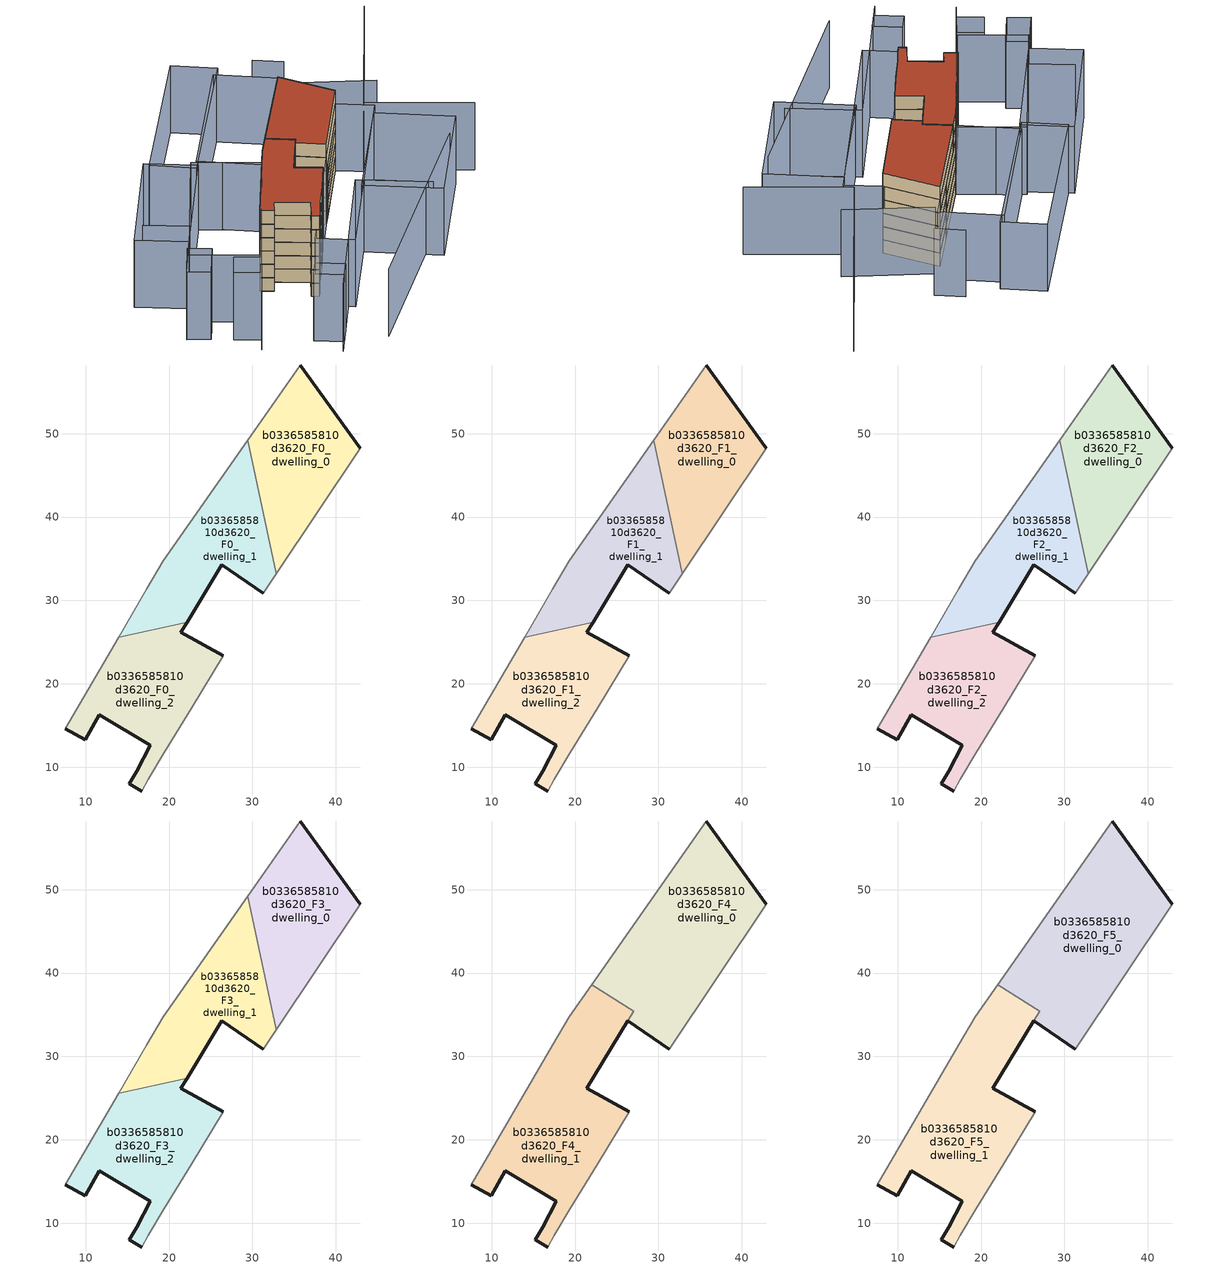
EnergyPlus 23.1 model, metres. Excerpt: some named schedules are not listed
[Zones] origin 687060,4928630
b0336585810d3620_F0_dwelling_0
 floor ground (EU_floor_Construction): 32.87,33.21 42.93,48.26 35.74,58.24 29.42,49.21 z0
 wall outside (EU_wall_Construction): 35.74,58.24 42.93,48.26 z0:3
 wall adiabatic (EU_wall_Construction): 42.93,48.26 32.87,33.21 / 29.42,49.21 35.74,58.24 z0:3
 wall to b0336585810d3620_F0_dwelling_1 (EU_wall_Construction): 32.87,33.21 29.42,49.21 z0:3
b0336585810d3620_F0_dwelling_1
 floor ground (EU_floor_Construction): 31.29,30.85 32.87,33.21 29.42,49.21 19.28,34.75 17.3,31.38 13.94,25.61 22.17,27.38 26.32,34.27 z0
 wall outside (EU_wall_Construction): 31.29,30.85 26.32,34.27 22.17,27.38 z0:3
 wall adiabatic (EU_wall_Construction): 32.87,33.21 31.29,30.85 / 13.94,25.61 17.3,31.38 19.28,34.75 29.42,49.21 z0:3
 wall to b0336585810d3620_F0_dwelling_2 (EU_wall_Construction): 22.17,27.38 13.94,25.61 z0:3
b0336585810d3620_F0_dwelling_2
 floor ground (EU_floor_Construction): 19.35,11.69 22.74,17.13 26.51,23.39 21.42,26.16 22.17,27.38 13.94,25.61 7.54,14.63 9.97,13.3 11.6,16.28 17.75,12.64 16.1,9.53 15.25,8 16.72,7.15 17.52,8.54 z0
 wall outside (EU_wall_Construction): 16.72,7.15 15.25,8 16.1,9.53 17.75,12.64 11.6,16.28 9.97,13.3 7.54,14.63 / 22.17,27.38 21.42,26.16 26.51,23.39 z0:3
 wall adiabatic (EU_wall_Construction): 7.54,14.63 13.94,25.61 / 26.51,23.39 22.74,17.13 19.35,11.69 17.52,8.54 16.72,7.15 z0:3
b0336585810d3620_F1_dwelling_0
 floor to b0336585810d3620_F0_dwelling_0 (EU_floor_Construction): 32.87,33.21 42.93,48.26 35.74,58.24 29.42,49.21 z3
 wall outside (EU_wall_Construction): 35.74,58.24 42.93,48.26 z3:6
 wall adiabatic (EU_wall_Construction): 42.93,48.26 32.87,33.21 / 29.42,49.21 35.74,58.24 z3:6
 wall to b0336585810d3620_F1_dwelling_1 (EU_wall_Construction): 32.87,33.21 29.42,49.21 z3:6
b0336585810d3620_F1_dwelling_1
 floor to b0336585810d3620_F0_dwelling_1 (EU_floor_Construction): 31.29,30.85 32.87,33.21 29.42,49.21 19.28,34.75 17.3,31.38 13.94,25.61 22.17,27.38 26.32,34.27 z3
 wall outside (EU_wall_Construction): 31.29,30.85 26.32,34.27 22.17,27.38 z3:6
 wall adiabatic (EU_wall_Construction): 32.87,33.21 31.29,30.85 / 13.94,25.61 17.3,31.38 19.28,34.75 29.42,49.21 z3:6
 wall to b0336585810d3620_F1_dwelling_2 (EU_wall_Construction): 22.17,27.38 13.94,25.61 z3:6
b0336585810d3620_F1_dwelling_2
 floor to b0336585810d3620_F0_dwelling_2 (EU_floor_Construction): 19.35,11.69 22.74,17.13 26.51,23.39 21.42,26.16 22.17,27.38 13.94,25.61 7.54,14.63 9.97,13.3 11.6,16.28 17.75,12.64 16.1,9.53 15.25,8 16.72,7.15 17.52,8.54 z3
 wall outside (EU_wall_Construction): 16.72,7.15 15.25,8 16.1,9.53 17.75,12.64 11.6,16.28 9.97,13.3 7.54,14.63 / 22.17,27.38 21.42,26.16 26.51,23.39 z3:6
 wall adiabatic (EU_wall_Construction): 7.54,14.63 13.94,25.61 / 26.51,23.39 22.74,17.13 19.35,11.69 17.52,8.54 16.72,7.15 z3:6
b0336585810d3620_F2_dwelling_0
 floor to b0336585810d3620_F1_dwelling_0 (EU_floor_Construction): 32.87,33.21 42.93,48.26 35.74,58.24 29.42,49.21 z6
 wall outside (EU_wall_Construction): 35.74,58.24 42.93,48.26 z6:9
 wall adiabatic (EU_wall_Construction): 42.93,48.26 32.87,33.21 / 29.42,49.21 35.74,58.24 z6:9
 wall to b0336585810d3620_F2_dwelling_1 (EU_wall_Construction): 32.87,33.21 29.42,49.21 z6:9
b0336585810d3620_F2_dwelling_1
 floor to b0336585810d3620_F1_dwelling_1 (EU_floor_Construction): 31.29,30.85 32.87,33.21 29.42,49.21 19.28,34.75 17.3,31.38 13.94,25.61 22.17,27.38 26.32,34.27 z6
 wall outside (EU_wall_Construction): 31.29,30.85 26.32,34.27 22.17,27.38 z6:9
 wall adiabatic (EU_wall_Construction): 32.87,33.21 31.29,30.85 / 13.94,25.61 17.3,31.38 19.28,34.75 29.42,49.21 z6:9
 wall to b0336585810d3620_F2_dwelling_2 (EU_wall_Construction): 22.17,27.38 13.94,25.61 z6:9
b0336585810d3620_F2_dwelling_2
 floor to b0336585810d3620_F1_dwelling_2 (EU_floor_Construction): 19.35,11.69 22.74,17.13 26.51,23.39 21.42,26.16 22.17,27.38 13.94,25.61 7.54,14.63 9.97,13.3 11.6,16.28 17.75,12.64 16.1,9.53 15.25,8 16.72,7.15 17.52,8.54 z6
 wall outside (EU_wall_Construction): 16.72,7.15 15.25,8 16.1,9.53 17.75,12.64 11.6,16.28 9.97,13.3 7.54,14.63 / 22.17,27.38 21.42,26.16 26.51,23.39 z6:9
 wall adiabatic (EU_wall_Construction): 7.54,14.63 13.94,25.61 / 26.51,23.39 22.74,17.13 19.35,11.69 17.52,8.54 16.72,7.15 z6:9
b0336585810d3620_F3_dwelling_0
 floor to b0336585810d3620_F2_dwelling_0 (EU_floor_Construction): 32.87,33.21 42.93,48.26 35.74,58.24 29.42,49.21 z9
 wall outside (EU_wall_Construction): 35.74,58.24 42.93,48.26 z9:12
 wall adiabatic (EU_wall_Construction): 42.93,48.26 32.87,33.21 / 29.42,49.21 35.74,58.24 z9:12
 wall to b0336585810d3620_F3_dwelling_1 (EU_wall_Construction): 32.87,33.21 29.42,49.21 z9:12
b0336585810d3620_F3_dwelling_1
 floor to b0336585810d3620_F2_dwelling_1 (EU_floor_Construction): 31.29,30.85 32.87,33.21 29.42,49.21 19.28,34.75 17.3,31.38 13.94,25.61 22.17,27.38 26.32,34.27 z9
 wall outside (EU_wall_Construction): 31.29,30.85 26.32,34.27 22.17,27.38 z9:12
 wall adiabatic (EU_wall_Construction): 32.87,33.21 31.29,30.85 / 13.94,25.61 17.3,31.38 19.28,34.75 29.42,49.21 z9:12
 wall to b0336585810d3620_F3_dwelling_2 (EU_wall_Construction): 22.17,27.38 13.94,25.61 z9:12
b0336585810d3620_F3_dwelling_2
 floor to b0336585810d3620_F2_dwelling_2 (EU_floor_Construction): 19.35,11.69 22.74,17.13 26.51,23.39 21.42,26.16 22.17,27.38 13.94,25.61 7.54,14.63 9.97,13.3 11.6,16.28 17.75,12.64 16.1,9.53 15.25,8 16.72,7.15 17.52,8.54 z9
 wall outside (EU_wall_Construction): 16.72,7.15 15.25,8 16.1,9.53 17.75,12.64 11.6,16.28 9.97,13.3 7.54,14.63 / 22.17,27.38 21.42,26.16 26.51,23.39 z9:12
 wall adiabatic (EU_wall_Construction): 7.54,14.63 13.94,25.61 / 26.51,23.39 22.74,17.13 19.35,11.69 17.52,8.54 16.72,7.15 z9:12
b0336585810d3620_F4_dwelling_0
 floor to b0336585810d3620_F3_dwelling_0 (EU_floor_Construction): 32.87,33.21 42.93,48.26 35.74,58.24 29.42,49.2 z12
 floor to b0336585810d3620_F3_dwelling_1 (EU_floor_Construction): 31.29,30.85 32.87,33.21 29.42,49.2 22,38.62 27.02,35.42 26.32,34.27 z12
 wall outside (EU_wall_Construction): 35.74,58.24 42.93,48.26 / 31.29,30.85 26.32,34.27 z12:15
 wall adiabatic (EU_wall_Construction): 22,38.62 35.74,58.24 / 42.93,48.26 31.29,30.85 z12:15
 wall to b0336585810d3620_F4_dwelling_1 (EU_wall_Construction): 26.32,34.27 27.02,35.42 22,38.62 z12:15
b0336585810d3620_F4_dwelling_1
 floor to b0336585810d3620_F3_dwelling_1 (EU_floor_Construction): 22.17,27.38 27.02,35.42 22,38.62 19.28,34.75 17.3,31.38 13.94,25.61 z12
 floor to b0336585810d3620_F3_dwelling_2 (EU_floor_Construction): 19.35,11.69 22.74,17.13 26.51,23.39 21.42,26.16 22.17,27.38 13.94,25.61 7.54,14.63 9.97,13.3 11.6,16.28 17.75,12.64 16.1,9.53 15.25,8 16.72,7.15 17.52,8.54 z12
 wall outside (EU_wall_Construction): 16.72,7.15 15.25,8 16.1,9.53 17.75,12.64 11.6,16.28 9.97,13.3 7.54,14.63 / 26.32,34.27 21.42,26.16 26.51,23.39 z12:15
 wall adiabatic (EU_wall_Construction): 7.54,14.63 17.3,31.38 19.28,34.75 22,38.62 / 26.51,23.39 22.74,17.13 19.35,11.69 17.52,8.54 16.72,7.15 z12:15
b0336585810d3620_F5_dwelling_0
 floor to b0336585810d3620_F4_dwelling_0 (EU_floor_Construction): 31.29,30.85 42.93,48.26 35.74,58.24 22,38.62 27.02,35.42 26.32,34.27 z15
 wall outside (EU_wall_Construction): 35.74,58.24 42.93,48.26 / 31.29,30.85 26.32,34.27 z15:18
 wall adiabatic (EU_wall_Construction): 22,38.62 35.74,58.24 / 42.93,48.26 31.29,30.85 z15:18
 wall to b0336585810d3620_F5_dwelling_1 (EU_wall_Construction): 26.32,34.27 27.02,35.42 22,38.62 z15:18
 roof outside (EU_roof_Construction): 35.74,58.24 42.93,48.26 31.29,30.85 26.32,34.27 27.02,35.42 22,38.62 z18
b0336585810d3620_F5_dwelling_1
 floor to b0336585810d3620_F4_dwelling_1 (EU_floor_Construction): 19.35,11.69 22.74,17.13 26.51,23.39 21.42,26.16 27.02,35.42 22,38.62 19.28,34.75 17.3,31.38 7.54,14.63 9.97,13.3 11.6,16.28 17.75,12.64 16.1,9.53 15.25,8 16.72,7.15 17.52,8.54 z15
 wall outside (EU_wall_Construction): 16.72,7.15 15.25,8 16.1,9.53 17.75,12.64 11.6,16.28 9.97,13.3 7.54,14.63 / 26.32,34.27 21.42,26.16 26.51,23.39 z15:18
 wall adiabatic (EU_wall_Construction): 7.54,14.63 17.3,31.38 19.28,34.75 22,38.62 / 26.51,23.39 22.74,17.13 19.35,11.69 17.52,8.54 16.72,7.15 z15:18
 roof outside (EU_roof_Construction): 27.02,35.42 21.42,26.16 26.51,23.39 22.74,17.13 19.35,11.69 17.52,8.54 16.72,7.15 15.25,8 16.1,9.53 17.75,12.64 11.6,16.28 9.97,13.3 7.54,14.63 17.3,31.38 19.28,34.75 22,38.62 z18
shading: 10.46,-13.44 32.08,20.73 / 32.08,20.73 44.9,12.63 / -1.08,-1.78 -3.13,-5.42 / 21,-12.78 56.79,27.41 / -12.51,25.32 -4.56,20.5 / -4.56,20.5 -13.9,5.09 / 66.72,35.46 47.97,45.92 / 47.97,45.92 66.16,78.54 / 42.06,67.34 37.02,70.8 / 54.28,52.21 37.92,60.15 / 9.67,-3.63 14.69,-6.81 / 14.69,-6.81 12.39,-10.44 / 12.39,-10.44 7.37,-7.25 / 7.37,-7.25 9.67,-3.63 / -5.94,0.65 -3.07,5.91 / -3.07,5.91 1.64,3.34 / 1.64,3.34 -1.24,-1.92 / -1.24,-1.92 -5.94,0.65 / -9.66,2.92 -13.81,5.3 / -13.81,5.3 -9.26,13.23 / -9.26,13.23 -5.11,10.85 / -5.11,10.85 -9.66,2.92 / 19.43,35.14 1.92,4.13 / 1.92,4.13 -10.13,10.94 / -10.13,10.94 7.38,41.95 / 7.38,41.95 19.43,35.14 / 49.36,44.09 20.9,0.3 / 20.9,0.3 14.25,4.62 / 14.25,4.62 42.71,48.41 / 42.71,48.41 49.36,44.09 / 32.21,18.25 47.7,41.53 / 47.7,41.53 60.99,32.69 / 60.99,32.69 45.5,9.41 / 45.5,9.41 32.21,18.25 / 8.15,40.41 -7.68,15.36 / -7.68,15.36 -16.68,21.04 / -16.68,21.04 -0.85,46.09 / -0.85,46.09 8.15,40.41 / 8.52,41.85 27.64,69.46 / 27.64,69.46 38.37,62.02 / 38.37,62.02 19.24,34.42 / 19.24,34.42 8.52,41.85 / -0.2,44.87 22.07,76.63 / 22.07,76.63 29.67,71.31 / 29.67,71.31 7.41,39.54 / 7.41,39.54 -0.2,44.87 z0:15
[Building]
EU S2 Campaign: North Axis=0; Terrain=City; Solar Distribution=FullExterior
[Site:Location]
Bologna: Latitude=44.5; Longitude=11.25; Time Zone=1; Elevation=37
[SizingPeriod:WeatherFileDays]
AnnualSizingPeriod: Begin Month=1; Begin Day of Month=1; End Month=12; End Day of Month=31; Day of Week for Start Day=Monday; Use Weather File Daylight Saving Period=No; Use Weather File Rain and Snow Indicators=No
[MATERIAL]
EU_InternalMass_Material: Roughness=MediumRough; Thickness=0.1; Conductivity=1; Density=1800; Specific Heat=900; Thermal Absorptance=0.9; Solar Absorptance=0.7; Visible Absorptance=0.7
[MATERIAL:NOMASS] Roughness=MediumRough; Thermal Absorptance=0.9; Solar Absorptance=0.7; Visible Absorptance=0.7
Name | Thermal Resistance
EU_wall_NoMass | 0.905828
EU_roof_NoMass | 0.37593
EU_floor_NoMass | 0.67114
[CONSTRUCTION]
EU_wall_Construction: EU_wall_NoMass
EU_roof_Construction: EU_roof_NoMass
EU_floor_Construction: EU_floor_NoMass
EU_InternalMass_Construction: EU_InternalMass_Material
[ZONE] Type=1; Multiplier=1; Ceiling Height=autocalculate; Floor Area=autocalculate; Part of Total Floor Area=Yes
Name | Volume
b0336585810d3620_F0_dwelling_0; b0336585810d3620_F1_dwelling_0; b0336585810d3620_F2_dwelling_0; b0336585810d3620_F3_dwelling_0 | 511.564
b0336585810d3620_F4_dwelling_0; b0336585810d3620_F5_dwelling_0 | 793.853
b0336585810d3620_F0_dwelling_1; b0336585810d3620_F1_dwelling_1; b0336585810d3620_F2_dwelling_1; b0336585810d3620_F3_dwelling_1 | 511.576
b0336585810d3620_F4_dwelling_1; b0336585810d3620_F5_dwelling_1 | 740.826
b0336585810d3620_F0_dwelling_2 | 511.58
b0336585810d3620_F1_dwelling_2; b0336585810d3620_F2_dwelling_2; b0336585810d3620_F3_dwelling_2 | 511.579
[INTERNALMASS] Construction=EU_InternalMass_Construction
Name | Zone or ZoneList | Surface Area
b0336585810d3620_F0_dwelling_0_EU_InternalMass | b0336585810d3620_F0_dwelling_0 | 170.522
b0336585810d3620_F0_dwelling_1_EU_InternalMass | b0336585810d3620_F0_dwelling_1 | 170.522
b0336585810d3620_F0_dwelling_2_EU_InternalMass | b0336585810d3620_F0_dwelling_2 | 170.527
b0336585810d3620_F1_dwelling_0_EU_InternalMass | b0336585810d3620_F1_dwelling_0 | 170.522
b0336585810d3620_F1_dwelling_1_EU_InternalMass | b0336585810d3620_F1_dwelling_1 | 170.522
b0336585810d3620_F1_dwelling_2_EU_InternalMass | b0336585810d3620_F1_dwelling_2 | 170.527
b0336585810d3620_F2_dwelling_0_EU_InternalMass | b0336585810d3620_F2_dwelling_0 | 170.522
b0336585810d3620_F2_dwelling_1_EU_InternalMass | b0336585810d3620_F2_dwelling_1 | 170.522
b0336585810d3620_F2_dwelling_2_EU_InternalMass | b0336585810d3620_F2_dwelling_2 | 170.527
b0336585810d3620_F3_dwelling_0_EU_InternalMass | b0336585810d3620_F3_dwelling_0 | 170.522
b0336585810d3620_F3_dwelling_1_EU_InternalMass | b0336585810d3620_F3_dwelling_1 | 170.522
b0336585810d3620_F3_dwelling_2_EU_InternalMass | b0336585810d3620_F3_dwelling_2 | 170.527
b0336585810d3620_F4_dwelling_0_EU_InternalMass | b0336585810d3620_F4_dwelling_0 | 264.614
b0336585810d3620_F4_dwelling_1_EU_InternalMass | b0336585810d3620_F4_dwelling_1 | 246.941
b0336585810d3620_F5_dwelling_0_EU_InternalMass | b0336585810d3620_F5_dwelling_0 | 264.614
b0336585810d3620_F5_dwelling_1_EU_InternalMass | b0336585810d3620_F5_dwelling_1 | 246.941
[OTHEREQUIPMENT] Fuel Type=Electricity; Design Level Calculation Method=Watts/Area; Power per Zone Floor Area=1; Fraction Latent=0; Fraction Radiant=0; Fraction Lost=0; Carbon Dioxide Generation Rate=0; EndUse Subcategory=EU_Step8_InternalGains
Name | Zone or ZoneList or Space or SpaceList | Schedule
EU_Step8_InternalGain_b0336585810d3620_F0_dwelling_0_f000 | b0336585810d3620_F0_dwelling_0 | EU_Step8_GainSchedule_b0336585810d3620_F0_dwelling_0_f000
EU_Step8_InternalGain_b0336585810d3620_F0_dwelling_1_f000 | b0336585810d3620_F0_dwelling_1 | EU_Step8_GainSchedule_b0336585810d3620_F0_dwelling_1_f000
EU_Step8_InternalGain_b0336585810d3620_F0_dwelling_2_f000 | b0336585810d3620_F0_dwelling_2 | EU_Step8_GainSchedule_b0336585810d3620_F0_dwelling_2_f000
EU_Step8_InternalGain_b0336585810d3620_F1_dwelling_0_f000 | b0336585810d3620_F1_dwelling_0 | EU_Step8_GainSchedule_b0336585810d3620_F1_dwelling_0_f000
EU_Step8_InternalGain_b0336585810d3620_F1_dwelling_1_f000 | b0336585810d3620_F1_dwelling_1 | EU_Step8_GainSchedule_b0336585810d3620_F1_dwelling_1_f000
EU_Step8_InternalGain_b0336585810d3620_F1_dwelling_2_f000 | b0336585810d3620_F1_dwelling_2 | EU_Step8_GainSchedule_b0336585810d3620_F1_dwelling_2_f000
EU_Step8_InternalGain_b0336585810d3620_F2_dwelling_0_f000 | b0336585810d3620_F2_dwelling_0 | EU_Step8_GainSchedule_b0336585810d3620_F2_dwelling_0_f000
EU_Step8_InternalGain_b0336585810d3620_F2_dwelling_1_f000 | b0336585810d3620_F2_dwelling_1 | EU_Step8_GainSchedule_b0336585810d3620_F2_dwelling_1_f000
EU_Step8_InternalGain_b0336585810d3620_F2_dwelling_2_f000 | b0336585810d3620_F2_dwelling_2 | EU_Step8_GainSchedule_b0336585810d3620_F2_dwelling_2_f000
EU_Step8_InternalGain_b0336585810d3620_F3_dwelling_0_f000 | b0336585810d3620_F3_dwelling_0 | EU_Step8_GainSchedule_b0336585810d3620_F3_dwelling_0_f000
EU_Step8_InternalGain_b0336585810d3620_F3_dwelling_1_f000 | b0336585810d3620_F3_dwelling_1 | EU_Step8_GainSchedule_b0336585810d3620_F3_dwelling_1_f000
EU_Step8_InternalGain_b0336585810d3620_F3_dwelling_2_f000 | b0336585810d3620_F3_dwelling_2 | EU_Step8_GainSchedule_b0336585810d3620_F3_dwelling_2_f000
EU_Step8_InternalGain_b0336585810d3620_F4_dwelling_0_f000 | b0336585810d3620_F4_dwelling_0 | EU_Step8_GainSchedule_b0336585810d3620_F4_dwelling_0_f000
EU_Step8_InternalGain_b0336585810d3620_F4_dwelling_1_f000 | b0336585810d3620_F4_dwelling_1 | EU_Step8_GainSchedule_b0336585810d3620_F4_dwelling_1_f000
EU_Step8_InternalGain_b0336585810d3620_F5_dwelling_0_f000 | b0336585810d3620_F5_dwelling_0 | EU_Step8_GainSchedule_b0336585810d3620_F5_dwelling_0_f000
EU_Step8_InternalGain_b0336585810d3620_F5_dwelling_1_f000 | b0336585810d3620_F5_dwelling_1 | EU_Step8_GainSchedule_b0336585810d3620_F5_dwelling_1_f000
[ZONEVENTILATION:DESIGNFLOWRATE] Schedule=EU_AlwaysOn; Design Flow Rate Calculation Method=AirChanges/Hour; Air Changes per Hour=0.73129; Ventilation Type=Natural; Fan Pressure Rise=0; Fan Total Efficiency=1; Constant Term Coefficient=1; Temperature Term Coefficient=0; Velocity Term Coefficient=0; Velocity Squared Term Coefficient=0; Minimum Indoor Temperature=-100; Maximum Indoor Temperature=100; Delta Temperature=-100; Minimum Outdoor Temperature=-100; Maximum Outdoor Temperature=100; Maximum Wind Speed=40
Name | Zone or ZoneList or Space or SpaceList
EU_ConstantAir_b0336585810d3620_F0_dwelling_0 | b0336585810d3620_F0_dwelling_0
EU_ConstantAir_b0336585810d3620_F0_dwelling_1 | b0336585810d3620_F0_dwelling_1
EU_ConstantAir_b0336585810d3620_F0_dwelling_2 | b0336585810d3620_F0_dwelling_2
EU_ConstantAir_b0336585810d3620_F1_dwelling_0 | b0336585810d3620_F1_dwelling_0
EU_ConstantAir_b0336585810d3620_F1_dwelling_1 | b0336585810d3620_F1_dwelling_1
EU_ConstantAir_b0336585810d3620_F1_dwelling_2 | b0336585810d3620_F1_dwelling_2
EU_ConstantAir_b0336585810d3620_F2_dwelling_0 | b0336585810d3620_F2_dwelling_0
EU_ConstantAir_b0336585810d3620_F2_dwelling_1 | b0336585810d3620_F2_dwelling_1
EU_ConstantAir_b0336585810d3620_F2_dwelling_2 | b0336585810d3620_F2_dwelling_2
EU_ConstantAir_b0336585810d3620_F3_dwelling_0 | b0336585810d3620_F3_dwelling_0
EU_ConstantAir_b0336585810d3620_F3_dwelling_1 | b0336585810d3620_F3_dwelling_1
EU_ConstantAir_b0336585810d3620_F3_dwelling_2 | b0336585810d3620_F3_dwelling_2
EU_ConstantAir_b0336585810d3620_F4_dwelling_0 | b0336585810d3620_F4_dwelling_0
EU_ConstantAir_b0336585810d3620_F4_dwelling_1 | b0336585810d3620_F4_dwelling_1
EU_ConstantAir_b0336585810d3620_F5_dwelling_0 | b0336585810d3620_F5_dwelling_0
EU_ConstantAir_b0336585810d3620_F5_dwelling_1 | b0336585810d3620_F5_dwelling_1
[HVACTEMPLATE:THERMOSTAT] Constant Heating Setpoint=20; Constant Cooling Setpoint=50
EU_HeatOnly_b0336585810d3620_F0_dwelling_0; EU_HeatOnly_b0336585810d3620_F0_dwelling_1; EU_HeatOnly_b0336585810d3620_F0_dwelling_2; EU_HeatOnly_b0336585810d3620_F1_dwelling_0; EU_HeatOnly_b0336585810d3620_F1_dwelling_1; EU_HeatOnly_b0336585810d3620_F1_dwelling_2; EU_HeatOnly_b0336585810d3620_F2_dwelling_0; EU_HeatOnly_b0336585810d3620_F2_dwelling_1; EU_HeatOnly_b0336585810d3620_F2_dwelling_2; EU_HeatOnly_b0336585810d3620_F3_dwelling_0; EU_HeatOnly_b0336585810d3620_F3_dwelling_1; EU_HeatOnly_b0336585810d3620_F3_dwelling_2
